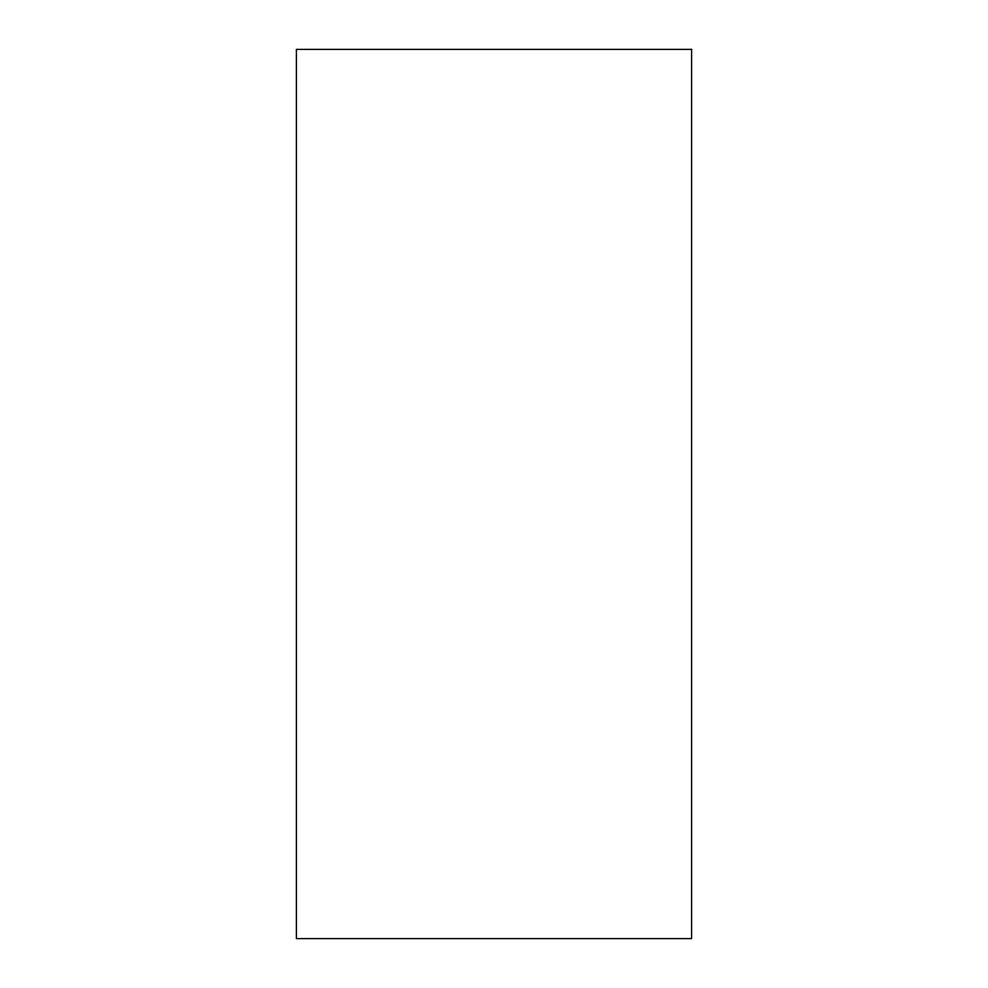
<?xml version="1.0" encoding="UTF-8"?>
<svg xmlns="http://www.w3.org/2000/svg" width="988" height="988" viewBox="0 0 988 988"><rect width="100%" height="100%" fill="white"/><g stroke="black" fill="none" stroke-linecap="round" stroke-linejoin="round"><path stroke-width="1.48" d="M691.6 49.4L296.4 49.4L296.4 938.6L691.6 938.6L691.6 49.4"/></g></svg>
